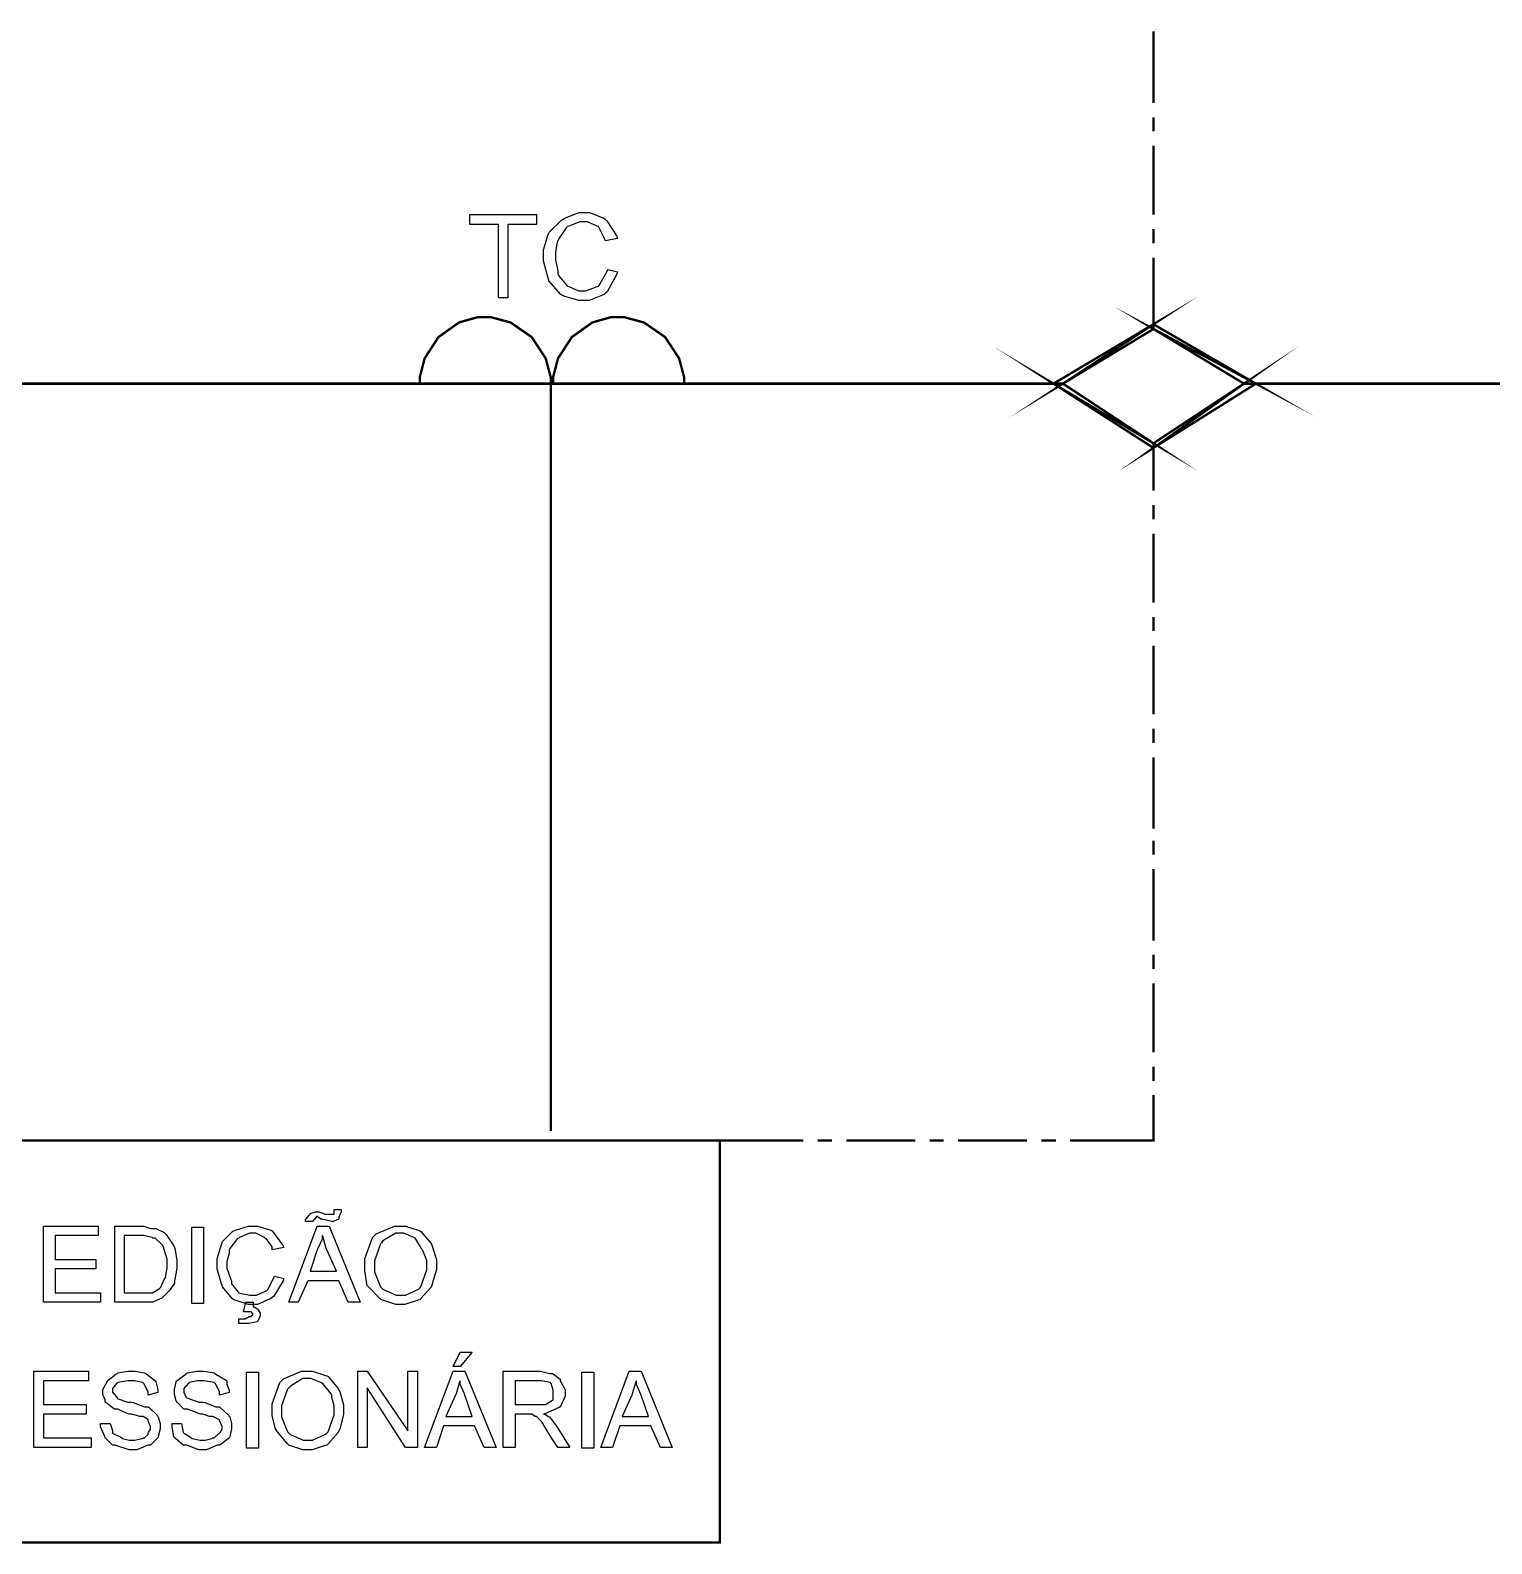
# Model space of a CAD drawing. Extents: x 0 to 210, y 0 to 297.
# Drawn here: x 81.96 to 107.98, y 81.19 to 108.15 of the extents above; entities that cross this region are included whole.
import ezdxf

# ---------------------------------------------------------------- set-up
doc = ezdxf.new("R2010")
doc.units = 0
doc.header["$MEASUREMENT"] = 0
doc.layers.add('C00-7E-FF', color=150, linetype='Continuous')
doc.layers.add('CFF-7E-00', color=30, linetype='Continuous')

msp = doc.modelspace()

# ---------------------------------------------------------------- linework, layer by layer
at = {"layer": 'C00-7E-FF', "const_width": 0.0423}
for points in [[(101.957, 106.855), (101.957, 108.128)], [(101.957, 106.346), (101.957, 106.601)], [(101.957, 104.862), (101.957, 106.092)], [(101.957, 104.355), (101.957, 104.608)], [(101.957, 102.871), (101.957, 104.1)], [(91.2262, 101.854), (91.2262, 101.968), (91.1352, 102.307), (90.8872, 102.684), (90.5108, 102.944), (90.158, 103.039), (90.0409, 103.039), (89.928, 103.039), (89.5918, 102.944), (89.2281, 102.684), (88.9825, 102.307), (88.8944, 101.968), (88.8944, 101.854)], [(93.6018, 101.854), (93.6018, 101.968), (93.5108, 102.307), (93.2614, 102.684), (92.8853, 102.944), (92.5311, 103.039), (92.414, 103.039), (92.3011, 103.039), (91.966, 102.944), (91.6023, 102.684), (91.3571, 102.307), (91.2675, 101.968), (91.2675, 101.854)], [(70.1492, 101.854), (100.261, 101.854)], [(70.1492, 101.854), (100.261, 101.854)], [(91.2262, 88.543), (91.2262, 101.854)], [(103.653, 101.854), (123.121, 101.854)], [(101.957, 99.9465), (101.957, 100.751)], [(101.957, 99.4378), (101.957, 99.6929)], [(101.957, 97.9537), (101.957, 99.1817)], [(101.957, 97.4467), (101.957, 97.7)], [(101.957, 95.9612), (101.957, 97.1889)], [(101.957, 95.4539), (101.957, 95.7076)], [(101.957, 93.9271), (101.957, 95.2003)], [(101.957, 93.4614), (101.957, 93.7147)], [(101.957, 91.9346), (101.957, 93.2078)], [(101.957, 91.4273), (101.957, 91.6809)], [(101.957, 89.9418), (101.957, 91.1722)], [(101.957, 89.4348), (101.957, 89.6881)], [(100.473, 88.3737), (101.957, 88.3737), (101.957, 89.1812)], [(94.2372, 88.3737), (95.7213, 88.3737)], [(95.9778, 88.3737), (96.2311, 88.3737)], [(96.4861, 88.3737), (97.7152, 88.3737)], [(97.9703, 88.3737), (98.2239, 88.3737)], [(98.4772, 88.3737), (99.7081, 88.3737)], [(99.9628, 88.3737), (100.219, 88.3737)]]:
    msp.add_lwpolyline(points, dxfattribs=at)
for points in [[(101.957, 102.912), (100.346, 101.854), (100.177, 101.854), (101.957, 102.912)], [(103.568, 101.854), (103.78, 101.854), (101.957, 102.828), (103.568, 101.854)], [(101.957, 102.828), (101.957, 102.912), (100.346, 101.854), (101.957, 102.828)], [(103.78, 101.854), (101.957, 102.828), (101.957, 102.912), (103.78, 101.854)], [(100.177, 101.854), (101.957, 100.792), (101.957, 100.709), (100.177, 101.854)], [(101.957, 100.792), (101.957, 100.709), (103.568, 101.854), (101.957, 100.792)], [(100.346, 101.854), (100.177, 101.854), (101.957, 100.792), (100.346, 101.854)], [(101.957, 100.709), (103.568, 101.854), (103.78, 101.854), (101.957, 100.709)], [(94.2372, 81.2105), (94.2372, 88.3737), (75.6211, 88.3737), (75.6211, 81.2105), (94.2372, 81.2105)]]:
    msp.add_lwpolyline(points, close=True, dxfattribs=at)
at = {"layer": 'C00-7E-FF'}
for points in [[(101.957, 102.912), (100.346, 101.854), (100.177, 101.854), (101.957, 102.912)], [(101.957, 102.828), (101.957, 102.912), (100.346, 101.854), (101.957, 102.828)], [(103.78, 101.854), (101.957, 102.828), (101.957, 102.912), (103.78, 101.854)], [(103.568, 101.854), (103.78, 101.854), (101.957, 102.828), (103.568, 101.854)], [(100.346, 101.854), (100.177, 101.854), (101.957, 100.792), (100.346, 101.854)], [(100.177, 101.854), (101.957, 100.792), (101.957, 100.709), (100.177, 101.854)], [(101.957, 100.792), (101.957, 100.709), (103.568, 101.854), (101.957, 100.792)], [(101.957, 100.709), (103.568, 101.854), (103.78, 101.854), (101.957, 100.709)]]:
    msp.add_lwpolyline(points, close=True, dxfattribs=at)
at = {"layer": 'CFF-7E-00'}
for points in [[(92.2443, 103.889), (92.414, 103.846), (92.4031, 103.805), (92.2334, 103.488), (92.2017, 103.466), (92.1798, 103.445), (91.911, 103.338), (91.8214, 103.338), (91.725, 103.338), (91.4605, 103.414), (91.4396, 103.423), (91.4065, 103.445), (91.1931, 103.688), (91.1835, 103.719), (91.1722, 103.751), (91.0992, 104.045), (91.0992, 104.142), (91.0992, 104.239), (91.1722, 104.492), (91.1835, 104.524), (91.204, 104.556), (91.4178, 104.768), (91.4396, 104.778), (91.4714, 104.8), (91.7332, 104.904), (91.8214, 104.904), (91.9166, 104.904), (92.1702, 104.8), (92.2017, 104.778), (92.2225, 104.757), (92.4031, 104.481), (92.414, 104.439), (92.2017, 104.396), (92.1907, 104.429), (92.0845, 104.641), (92.075, 104.651), (92.0531, 104.662), (91.8792, 104.735), (91.8214, 104.735), (91.7469, 104.735), (91.5458, 104.662), (91.525, 104.651), (91.5031, 104.63), (91.3624, 104.429), (91.3529, 104.396), (91.3419, 104.375), (91.3102, 104.202), (91.3102, 104.142), (91.3102, 104.059), (91.3529, 103.868), (91.3529, 103.803), (91.3624, 103.783), (91.5141, 103.604), (91.525, 103.592), (91.5458, 103.583), (91.7194, 103.507), (91.7787, 103.507), (91.8517, 103.507), (92.0531, 103.583), (92.075, 103.592), (92.0958, 103.615), (92.2334, 103.857), (92.2443, 103.889)], [(90.2945, 103.38), (90.2945, 104.692), (89.7834, 104.692), (89.7834, 104.865), (90.9712, 104.865), (90.9712, 104.692), (90.4642, 104.692), (90.4642, 103.38), (90.2945, 103.38)], [(86.8578, 86.9322), (86.8578, 86.964), (86.9308, 87.0493), (86.9417, 87.0589), (86.9417, 87.0701), (87.037, 87.103), (87.0687, 87.103), (87.1001, 87.103), (87.1873, 87.0701), (87.1982, 87.0589), (87.23, 87.0589), (87.3016, 87.0589), (87.3263, 87.0589), (87.3263, 87.0589), (87.3566, 87.0589), (87.3675, 87.0589), (87.3675, 87.0589), (87.3675, 87.1252), (87.3675, 87.1456), (87.4945, 87.1456), (87.4945, 87.103), (87.4529, 87.0066), (87.4529, 86.9735), (87.442, 86.964), (87.3552, 86.9322), (87.3263, 86.9322), (87.3263, 86.9322), (87.1774, 86.964), (87.1569, 86.9735), (87.1347, 86.9735), (87.0687, 87.0162), (87.0687, 87.0162), (87.0574, 87.0162), (87.0271, 86.9735), (87.0271, 86.9735), (87.0162, 86.9735), (86.9844, 86.9322), (86.9844, 86.9322), (86.8578, 86.9322)], [(82.193, 85.4922), (82.193, 86.8468), (83.1688, 86.8468), (83.1688, 86.6771), (82.4039, 86.6771), (82.4039, 86.2542), (83.1275, 86.2542), (83.1275, 86.0848), (82.4039, 86.0848), (82.4039, 85.6615), (83.2115, 85.6615), (83.2115, 85.4922), (82.193, 85.4922)], [(83.4651, 85.4922), (83.4651, 86.8468), (83.9308, 86.8468), (83.9833, 86.8468), (84.1029, 86.8041), (84.1431, 86.8041), (84.1954, 86.8041), (84.3456, 86.7311), (84.3566, 86.7198), (84.3774, 86.6994), (84.515, 86.4979), (84.5263, 86.4665), (84.5358, 86.4457), (84.569, 86.239), (84.569, 86.1702), (84.569, 86.0972), (84.5358, 85.8957), (84.5263, 85.8739), (84.5263, 85.8326), (84.4518, 85.7155), (84.4419, 85.7042), (84.431, 85.6947), (84.3248, 85.5871), (84.3153, 85.5761), (84.3044, 85.5666), (84.1636, 85.5031), (84.1431, 85.4922), (84.0892, 85.4922), (83.9692, 85.4922), (83.9308, 85.4922), (83.4651, 85.4922)], [(84.836, 86.826), (85.047, 86.826), (85.047, 85.4714), (84.836, 85.4714), (84.836, 86.826)], [(86.3064, 85.9578), (86.4761, 85.9151), (86.4651, 85.8739), (86.2969, 85.5984), (86.2651, 85.5761), (86.2432, 85.5557), (86.0048, 85.4495), (85.9261, 85.4495), (85.8407, 85.4495), (85.6065, 85.5253), (85.5846, 85.5349), (85.5528, 85.5567), (85.3832, 85.7677), (85.3736, 85.7885), (85.3627, 85.8203), (85.2883, 86.0834), (85.2883, 86.1702), (85.2883, 86.2651), (85.3627, 86.5188), (85.3736, 86.5505), (85.3832, 86.5724), (85.5624, 86.753), (85.5846, 86.7625), (85.616, 86.7738), (85.8478, 86.8468), (85.9261, 86.8468), (86.0104, 86.8468), (86.2432, 86.7738), (86.2651, 86.7625), (86.2859, 86.7421), (86.4651, 86.4979), (86.4761, 86.4665), (86.2651, 86.4235), (86.2651, 86.4775), (86.1589, 86.6249), (86.1385, 86.6345), (86.1275, 86.6454), (85.9758, 86.7198), (85.9261, 86.7198), (85.8629, 86.7198), (85.6823, 86.6454), (85.6728, 86.6345), (85.6506, 86.6249), (85.5102, 86.4457), (85.5003, 86.4235), (85.5003, 86.3604), (85.4576, 86.2182), (85.4576, 86.1702), (85.4576, 86.0972), (85.532, 85.8957), (85.543, 85.8739), (85.543, 85.8213), (85.6601, 85.6728), (85.6728, 85.6615), (85.6933, 85.652), (85.8668, 85.6188), (85.9261, 85.6188), (85.9896, 85.6188), (86.1579, 85.6947), (86.1797, 85.7042), (86.1893, 85.7155), (86.2954, 85.9261), (86.3064, 85.9578)], [(86.5614, 85.4922), (87.0687, 86.8468), (87.2836, 86.8468), (87.8336, 85.4922), (87.6226, 85.4922), (87.4529, 85.8739), (86.899, 85.8739), (86.7311, 85.4922), (86.5614, 85.4922)], [(87.9189, 86.1275), (87.9189, 86.2651), (88.0551, 86.6454), (88.0883, 86.6771), (88.12, 86.7089), (88.4467, 86.8468), (88.5553, 86.8468), (88.6396, 86.8468), (88.863, 86.7738), (88.8944, 86.7625), (88.9152, 86.753), (89.0958, 86.5396), (89.1067, 86.5078), (89.1163, 86.487), (89.1907, 86.2499), (89.1907, 86.1702), (89.1907, 86.075), (89.1163, 85.8203), (89.1067, 85.7885), (89.0958, 85.7567), (88.9152, 85.5567), (88.8944, 85.5349), (88.863, 85.5253), (88.6312, 85.4495), (88.5553, 85.4495), (88.47, 85.4495), (88.2357, 85.5253), (88.2153, 85.5349), (88.1835, 85.5567), (87.981, 85.7677), (87.9602, 85.7885), (87.9493, 85.8203), (87.9189, 86.0517), (87.9189, 86.1275)], [(83.6344, 85.6615), (83.9308, 85.6615), (83.9833, 85.6615), (84.1029, 85.6615), (84.1431, 85.6615), (84.1527, 85.6728), (84.2617, 85.7359), (84.2726, 85.7458), (84.2821, 85.7567), (84.3456, 85.8943), (84.3566, 85.9151), (84.3661, 85.9261), (84.3993, 86.1095), (84.3993, 86.1702), (84.3993, 86.2556), (84.3248, 86.487), (84.3153, 86.5078), (84.3044, 86.5188), (84.183, 86.6345), (84.1431, 86.6345), (84.1319, 86.6454), (83.9805, 86.6771), (83.9308, 86.6771), (83.6344, 86.6771), (83.6344, 85.6615)], [(86.9417, 86.0418), (87.4102, 86.0418), (87.2409, 86.4235), (87.23, 86.4457), (87.1664, 86.6676), (87.1569, 86.6771), (87.1569, 86.614), (87.0797, 86.4457), (87.0687, 86.4235), (86.9417, 86.0418)], [(88.0883, 86.1275), (88.0883, 86.0323), (88.193, 85.7677), (88.2153, 85.7458), (88.2357, 85.725), (88.4756, 85.6188), (88.5553, 85.6188), (88.6396, 85.6188), (88.8725, 85.725), (88.8944, 85.7458), (88.9152, 85.7677), (89.0214, 86.0697), (89.0214, 86.1702), (89.0214, 86.2334), (88.9469, 86.414), (88.937, 86.4235), (88.9261, 86.4457), (88.8199, 86.6249), (88.8104, 86.6345), (88.7885, 86.6454), (88.6135, 86.7198), (88.5553, 86.7198), (88.47, 86.7198), (88.2357, 86.5822), (88.2153, 86.5505), (88.193, 86.5297), (88.0883, 86.2281), (88.0883, 86.1275)], [(85.7567, 85.3225), (85.7994, 85.4922), (85.9261, 85.4922), (85.9261, 85.4082), (85.9469, 85.4082), (86.0104, 85.3652), (86.0104, 85.3652), (86.0199, 85.3556), (86.0531, 85.2992), (86.0531, 85.2798), (86.0531, 85.248), (86.0199, 85.1641), (86.0104, 85.1531), (85.9991, 85.1436), (85.8492, 85.1119), (85.7994, 85.1119), (85.7677, 85.1119), (85.6961, 85.1119), (85.6728, 85.1119), (85.6728, 85.1958), (85.6933, 85.1958), (85.7567, 85.1958), (85.7567, 85.1958), (85.7885, 85.1958), (85.8587, 85.2385), (85.8834, 85.2385), (85.8834, 85.2385), (85.9261, 85.2798), (85.9261, 85.2798), (85.9261, 85.2798), (85.8933, 85.3225), (85.8834, 85.3225), (85.8834, 85.3225), (85.8502, 85.3225), (85.8407, 85.3225), (85.8407, 85.3225), (85.7772, 85.3225), (85.7567, 85.3225)], [(89.487, 84.347), (89.6137, 84.6007), (89.826, 84.6007), (89.6137, 84.347), (89.487, 84.347)], [(82.0237, 82.9042), (82.0237, 84.2617), (82.9991, 84.2617), (82.9991, 84.092), (82.193, 84.092), (82.193, 83.669), (82.9578, 83.669), (82.9578, 83.4993), (82.193, 83.4993), (82.193, 83.0763), (83.0421, 83.0763), (83.0421, 82.9042), (82.0237, 82.9042)], [(83.2115, 83.33), (83.3808, 83.33), (83.3808, 83.33), (83.4238, 83.2044), (83.4238, 83.1617), (83.4334, 83.1522), (83.5699, 83.0873), (83.5918, 83.0763), (83.6013, 83.0668), (83.7212, 83.0337), (83.7614, 83.0337), (83.8137, 83.0337), (83.9516, 83.0668), (83.9735, 83.0763), (83.9943, 83.0763), (84.0574, 83.1413), (84.0574, 83.1617), (84.0673, 83.173), (84.1005, 83.228), (84.1005, 83.246), (84.1005, 83.2778), (84.0673, 83.3632), (84.0574, 83.3727), (84.0574, 83.3949), (83.9833, 83.4485), (83.9735, 83.4581), (83.91, 83.4581), (83.7667, 83.4993), (83.7198, 83.4993), (83.687, 83.5106), (83.5201, 83.5851), (83.4651, 83.5851), (83.4429, 83.596), (83.3053, 83.7022), (83.2954, 83.7117), (83.2954, 83.7544), (83.2541, 83.8496), (83.2541, 83.881), (83.2541, 83.935), (83.3272, 84.0715), (83.3381, 84.092), (83.348, 84.1029), (83.4856, 84.2105), (83.5078, 84.22), (83.5173, 84.2313), (83.6993, 84.2617), (83.7614, 84.2617), (83.8246, 84.2617), (83.9943, 84.2313), (84.0161, 84.22), (84.037, 84.2105), (84.1745, 84.1029), (84.1858, 84.092), (84.1968, 84.0715), (84.2299, 83.9294), (84.2299, 83.881), (84.0574, 83.8383), (84.0574, 83.8923), (83.9833, 84.0412), (83.9735, 84.0507), (83.9625, 84.0617), (83.8108, 84.092), (83.7614, 84.092), (83.6979, 84.092), (83.5173, 84.0617), (83.5078, 84.0507), (83.4969, 84.0412), (83.4238, 83.953), (83.4238, 83.9227), (83.4238, 83.8909), (83.4969, 83.8069), (83.5078, 83.7957), (83.5078, 83.7752), (83.6979, 83.7117), (83.7614, 83.7117), (83.7928, 83.7022), (83.9914, 83.6263), (84.0574, 83.6263), (84.0782, 83.6164), (84.2186, 83.4803), (84.2299, 83.4581), (84.2395, 83.4485), (84.2726, 83.3286), (84.2726, 83.2887), (84.2726, 83.2362), (84.2395, 83.0986), (84.2299, 83.0763), (84.2186, 83.0668), (84.0976, 82.9469), (84.0574, 82.9469), (84.0355, 82.9374), (83.862, 82.8629), (83.8041, 82.8629), (83.7188, 82.8629), (83.4856, 82.9374), (83.4651, 82.9469), (83.4224, 82.9469), (83.3053, 83.0668), (83.2954, 83.0763), (83.2845, 83.0986), (83.2115, 83.2721), (83.2115, 83.33)], [(84.4846, 83.33), (84.6529, 83.33), (84.6529, 83.33), (84.6847, 83.173), (84.6956, 83.1617), (84.7051, 83.1522), (84.8113, 83.0873), (84.8222, 83.0763), (84.8431, 83.0668), (84.9863, 83.0337), (85.0346, 83.0337), (85.0759, 83.0337), (85.193, 83.0668), (85.2039, 83.0763), (85.2357, 83.0763), (85.32, 83.1522), (85.3309, 83.1617), (85.3405, 83.173), (85.3736, 83.228), (85.3736, 83.246), (85.3736, 83.2778), (85.3405, 83.3632), (85.3309, 83.3727), (85.3309, 83.3949), (85.2248, 83.4485), (85.2039, 83.4581), (85.1503, 83.4581), (85.0304, 83.4993), (84.9919, 83.4993), (84.9602, 83.5106), (84.7619, 83.5851), (84.6956, 83.5851), (84.6847, 83.596), (84.5785, 83.7022), (84.569, 83.7117), (84.5577, 83.7336), (84.5263, 83.8454), (84.5263, 83.881), (84.5263, 83.935), (84.5577, 84.0715), (84.569, 84.092), (84.5785, 84.1029), (84.7273, 84.2105), (84.7383, 84.22), (84.7591, 84.2313), (84.9327, 84.2617), (84.9919, 84.2617), (85.0554, 84.2617), (85.2343, 84.2313), (85.2456, 84.22), (85.266, 84.2105), (85.4467, 84.1029), (85.4576, 84.092), (85.4576, 84.0398), (85.5003, 83.9212), (85.5003, 83.881), (85.3309, 83.8383), (85.3309, 83.8923), (85.2551, 84.0412), (85.2456, 84.0507), (85.2343, 84.0617), (85.0526, 84.092), (84.9919, 84.092), (84.9383, 84.092), (84.7908, 84.0617), (84.781, 84.0507), (84.77, 84.0412), (84.6956, 83.953), (84.6956, 83.9227), (84.6956, 83.8909), (84.7273, 83.8069), (84.7383, 83.7957), (84.7478, 83.7861), (84.963, 83.7117), (85.0346, 83.7117), (85.0664, 83.7022), (85.2646, 83.6263), (85.3309, 83.6263), (85.3405, 83.6164), (85.4893, 83.4803), (85.5003, 83.4581), (85.5102, 83.4485), (85.543, 83.3286), (85.543, 83.2887), (85.543, 83.2362), (85.5102, 83.0986), (85.5003, 83.0763), (85.4893, 83.0668), (85.3376, 82.9469), (85.2883, 82.9469), (85.277, 82.9374), (85.0953, 82.8629), (85.0346, 82.8629), (84.9602, 82.8629), (84.7591, 82.9374), (84.7383, 82.9469), (84.6847, 82.9469), (84.5467, 83.0668), (84.5263, 83.0763), (84.515, 83.0986), (84.4846, 83.2721), (84.4846, 83.33)], [(85.809, 84.2437), (86.0213, 84.2437), (86.0213, 82.889), (85.809, 82.889), (85.809, 84.2437)], [(86.2651, 83.5424), (86.2651, 83.6799), (86.4016, 84.0602), (86.4348, 84.092), (86.4665, 84.1252), (86.7904, 84.2617), (86.899, 84.2617), (86.9844, 84.2617), (87.2187, 84.1887), (87.2409, 84.1774), (87.2613, 84.1678), (87.442, 83.9555), (87.4529, 83.9227), (87.4737, 83.9018), (87.5372, 83.6648), (87.5372, 83.5851), (87.5372, 83.4898), (87.4737, 83.2347), (87.4529, 83.2033), (87.442, 83.1716), (87.2613, 82.9691), (87.2409, 82.9469), (87.2091, 82.9374), (86.9763, 82.8629), (86.899, 82.8629), (86.8137, 82.8629), (86.5822, 82.9374), (86.5614, 82.9469), (86.5396, 82.9691), (86.3589, 83.1825), (86.3494, 83.2033), (86.3272, 83.2347), (86.2651, 83.4665), (86.2651, 83.5424)], [(86.4348, 83.5424), (86.4348, 83.4471), (86.5396, 83.1839), (86.5614, 83.1617), (86.5822, 83.1413), (86.8193, 83.0337), (86.899, 83.0337), (86.9844, 83.0337), (87.2187, 83.1413), (87.2409, 83.1617), (87.2613, 83.1839), (87.3675, 83.4856), (87.3675, 83.5851), (87.3675, 83.6482), (87.3263, 83.7918), (87.3263, 83.8383), (87.3153, 83.8606), (87.1664, 84.0412), (87.1569, 84.0507), (87.1347, 84.0617), (86.9569, 84.1347), (86.899, 84.1347), (86.8137, 84.1347), (86.5932, 83.9971), (86.5614, 83.9653), (86.5396, 83.9445), (86.4348, 83.6429), (86.4348, 83.5424)], [(87.7919, 82.9042), (87.7919, 84.2617), (87.9602, 84.2617), (88.6837, 83.2033), (88.6837, 84.2617), (88.8517, 84.2617), (88.8517, 82.9042), (88.6411, 82.9042), (87.9602, 83.9653), (87.9602, 82.9042), (87.7919, 82.9042)], [(88.9801, 82.9042), (89.487, 84.2617), (89.6994, 84.2617), (90.2518, 82.9042), (90.0409, 82.9042), (89.8687, 83.2887), (89.3177, 83.2887), (89.1907, 82.9042), (88.9801, 82.9042)], [(90.3785, 82.9042), (90.3785, 84.2617), (90.9712, 84.2617), (91.0442, 84.2617), (91.211, 84.22), (91.2675, 84.22), (91.277, 84.2105), (91.3956, 84.1223), (91.3956, 84.092), (91.4065, 84.0715), (91.4823, 83.9294), (91.4823, 83.881), (91.4823, 83.8179), (91.4065, 83.6482), (91.3956, 83.6263), (91.3737, 83.6164), (91.131, 83.5106), (91.0992, 83.4993), (91.12, 83.4993), (91.1835, 83.4581), (91.1835, 83.4581), (91.204, 83.4485), (91.3419, 83.2679), (91.3529, 83.246), (91.5666, 82.9042), (91.3529, 82.9042), (91.1835, 83.1617), (91.1722, 83.1839), (91.0664, 83.3632), (91.0565, 83.3727), (91.0456, 83.3836), (90.9712, 83.4581), (90.9712, 83.4581), (90.9493, 83.4581), (90.8872, 83.4993), (90.8872, 83.4993), (90.8554, 83.4993), (90.7838, 83.4993), (90.7602, 83.4993), (90.5909, 83.4993), (90.5909, 82.9042), (90.3785, 82.9042)], [(91.7787, 84.2437), (91.991, 84.2437), (91.991, 82.889), (91.7787, 82.889), (91.7787, 84.2437)], [(92.1177, 82.9042), (92.625, 84.2617), (92.837, 84.2617), (93.3898, 82.9042), (93.1788, 82.9042), (93.0092, 83.2887), (92.4553, 83.2887), (92.3286, 82.9042), (92.1177, 82.9042)], [(89.3604, 83.4581), (89.826, 83.4581), (89.6994, 83.8383), (89.6881, 83.8606), (89.6137, 84.0341), (89.6137, 84.092), (89.6027, 84.0715), (89.5396, 83.8606), (89.5297, 83.8383), (89.3604, 83.4581)], [(90.5909, 83.669), (90.9712, 83.669), (91.0124, 83.669), (91.1077, 83.669), (91.1408, 83.669), (91.1504, 83.6799), (91.2566, 83.7449), (91.2675, 83.7544), (91.2675, 83.7861), (91.2675, 83.8577), (91.2675, 83.881), (91.2675, 83.9241), (91.2357, 84.0412), (91.2262, 84.0507), (91.2153, 84.0617), (91.0636, 84.092), (91.0138, 84.092), (90.5909, 84.092), (90.5909, 83.669)], [(92.498, 83.4581), (92.9665, 83.4581), (92.837, 83.8383), (92.8261, 83.8606), (92.753, 84.0341), (92.753, 84.092), (92.7421, 84.0715), (92.6772, 83.8606), (92.6677, 83.8383), (92.498, 83.4581)]]:
    msp.add_lwpolyline(points, close=True, dxfattribs=at)

doc.saveas('drawing.dxf')
